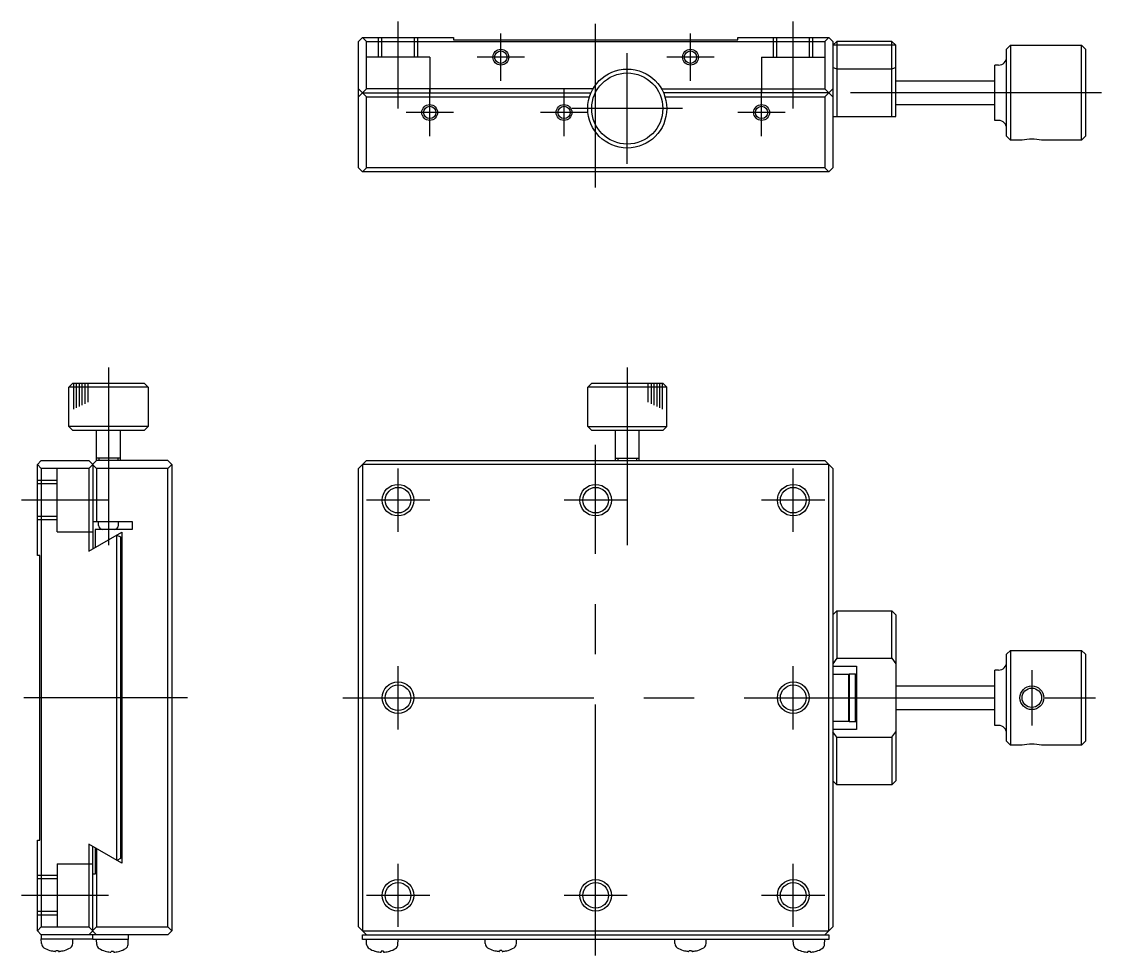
# Model space of a CAD drawing. Extents: x 1 to 279, y 0 to 189.
# Drawn here: x 2.4 to 139, y 71 to 189.1 of the extents above; entities that cross this region are included whole.
import ezdxf

# ---------------------------------------------------------------- set-up
doc = ezdxf.new("R2010")
doc.units = 0
doc.linetypes.add('CENTER', pattern=[50.8, 31.75, -6.35, 6.35, -6.35])
doc.linetypes.add('DASHED', pattern=[19.05, 12.7, -6.35])
doc.layers.get('0').update_dxf_attribs({"linetype": 'CONTINUOUS'})
doc.layers.add('CENTER', color=1, linetype='CENTER')

msp = doc.modelspace()

# ---------------------------------------------------------------- linework, layer by layer
at = {"color": 7, "linetype": 'CONTINUOUS'}
for p, q in [((45.02, 186.62), (45.52, 187.12)), ((45.02, 170.62), (45.02, 186.62)), ((45.52, 187.12), (57.02, 187.12)), ((46.02, 186.62), (45.52, 187.12)), ((46.02, 180.62), (46.02, 186.62)), ((46.02, 186.62), (104.02, 186.62)), ((57.02, 187.12), (57.02, 186.82)), ((57.02, 186.82), (93.02, 186.82)), ((93.02, 186.82), (93.02, 187.12)), ((93.02, 187.12), (104.52, 187.12)), ((104.02, 186.62), (104.52, 187.12)), ((104.02, 186.62), (104.02, 180.62)), ((104.52, 187.12), (105.02, 186.62)), ((105.02, 186.62), (105.02, 170.62)), ((105.52, 186.62), (105.02, 186.12)), ((113.02, 186.12), (105.02, 186.12)), ((112.52, 186.62), (105.52, 186.62)), ((105.52, 186.62), (105.52, 177.12)), ((113.02, 186.12), (112.52, 186.62)), ((112.52, 177.12), (112.52, 186.62)), ((113.02, 177.12), (113.02, 186.12)), ((127.02, 185.62), (127.52, 186.12)), ((127.52, 186.12), (136.52, 186.12)), ((127.52, 186.12), (127.52, 174.12)), ((136.52, 186.12), (137.02, 185.62)), ((136.52, 174.12), (136.52, 186.12)), ((127.02, 174.62), (127.02, 185.62)), ((137.02, 185.62), (137.02, 174.62)), ((105.52, 183.12), (105.02, 183.32)), ((112.52, 183.12), (105.52, 183.12)), ((113.02, 183.32), (112.52, 183.12)), ((125.52, 176.62), (125.52, 183.62)), ((126.02, 183.62), (125.52, 183.62)), ((46.02, 179.62), (45.02, 180.62)), ((45.02, 179.62), (46.02, 180.62)), ((74.69, 180.62), (46.02, 180.62)), ((83.35, 180.62), (104.02, 180.62)), ((104.02, 180.62), (105.02, 179.62)), ((105.02, 180.62), (104.02, 179.62)), ((113.02, 181.62), (125.52, 181.62)), ((45.52, 180.12), (74.44, 180.12)), ((46.02, 170.62), (46.02, 179.62)), ((46.02, 179.62), (74.25, 179.62)), ((104.52, 180.12), (83.6, 180.12)), ((83.79, 179.62), (104.02, 179.62)), ((104.02, 179.62), (104.02, 170.62)), ((113.02, 178.62), (125.52, 178.62)), ((105.02, 177.12), (113.02, 177.12)), ((126.02, 176.62), (125.52, 176.62)), ((127.52, 174.12), (127.02, 174.62)), ((128.99, 174.12), (127.52, 174.12)), ((136.52, 174.12), (131.45, 174.12)), ((137.02, 174.62), (136.52, 174.12)), ((45.52, 170.12), (45.02, 170.62)), ((45.52, 170.12), (46.02, 170.62)), ((104.52, 170.12), (45.52, 170.12)), ((104.02, 170.62), (46.02, 170.62)), ((104.02, 170.62), (104.52, 170.12)), ((105.02, 170.62), (104.52, 170.12)), ((8.37, 142.87), (8.87, 143.37)), ((8.37, 137.87), (8.37, 142.87)), ((18.37, 142.87), (8.37, 142.87)), ((8.87, 143.37), (17.87, 143.37)), ((17.87, 143.37), (18.37, 142.87)), ((18.37, 142.87), (18.37, 137.87)), ((74.52, 143.37), (74.02, 142.87)), ((84.02, 142.87), (74.02, 142.87)), ((74.02, 137.87), (74.02, 142.87)), ((74.52, 143.37), (83.52, 143.37)), ((83.52, 143.37), (84.02, 142.87)), ((84.02, 137.87), (84.02, 142.87)), ((8.87, 137.37), (8.37, 137.87)), ((18.37, 137.87), (8.37, 137.87)), ((17.87, 137.37), (8.87, 137.37)), ((11.87, 133.57), (11.87, 137.37)), ((14.87, 133.57), (14.87, 137.37)), ((18.37, 137.87), (17.87, 137.37)), ((74.02, 137.87), (84.02, 137.87)), ((74.52, 137.37), (74.02, 137.87)), ((83.52, 137.37), (74.52, 137.37)), ((77.52, 133.57), (77.52, 137.37)), ((80.52, 133.57), (80.52, 137.37)), ((83.52, 137.37), (84.02, 137.87)), ((4.37, 133.07), (4.87, 133.57)), ((4.37, 121.57), (4.37, 133.07)), ((4.87, 132.57), (4.37, 133.07)), ((4.87, 133.57), (10.87, 133.57)), ((10.87, 132.57), (4.87, 132.57)), ((4.87, 132.57), (4.87, 74.57)), ((11.87, 133.57), (10.87, 132.57)), ((10.87, 133.57), (11.87, 132.57)), ((10.87, 132.57), (10.87, 122.1)), ((11.37, 133.07), (11.37, 122.39)), ((14.87, 133.87), (11.87, 133.87)), ((20.87, 133.57), (11.87, 133.57)), ((20.87, 132.57), (11.87, 132.57)), ((11.87, 132.57), (11.87, 125.87)), ((20.87, 133.57), (21.37, 133.07)), ((20.87, 132.57), (21.37, 133.07)), ((20.87, 74.57), (20.87, 132.57)), ((21.37, 133.07), (21.37, 74.07)), ((45.02, 132.57), (46.02, 133.57)), ((45.02, 74.57), (45.02, 132.57)), ((45.52, 133.07), (45.52, 74.07)), ((104.52, 133.07), (45.52, 133.07)), ((46.02, 133.57), (104.02, 133.57)), ((77.52, 133.87), (80.52, 133.87)), ((104.02, 133.57), (105.02, 132.57)), ((104.52, 74.07), (104.52, 133.07)), ((105.02, 132.57), (105.02, 74.57)), ((11.37, 125.87), (16.37, 125.87)), ((12.12, 125.37), (12.12, 125.87)), ((14.62, 125.37), (14.62, 125.87)), ((16.37, 125.87), (16.37, 124.87)), ((10.87, 122.1), (15.07, 124.52)), ((16.37, 124.87), (11.67, 124.87)), ((11.67, 124.87), (11.67, 122.56)), ((15.07, 124.52), (15.07, 82.63)), ((14.37, 124.12), (14.37, 83.03)), ((14.44, 124.16), (14.87, 123.91)), ((14.87, 123.91), (14.87, 83.24)), ((4.67, 121.57), (4.37, 121.57)), ((4.67, 85.57), (4.67, 121.57)), ((105.02, 114.07), (105.52, 114.57)), ((105.52, 114.57), (112.52, 114.57)), ((105.52, 114.57), (105.52, 108.57)), ((112.52, 114.57), (113.02, 114.07)), ((112.52, 108.57), (112.52, 114.57)), ((113.02, 114.07), (113.02, 93.07)), ((127.02, 109.07), (127.52, 109.57)), ((127.52, 109.57), (136.52, 109.57)), ((127.52, 109.57), (127.52, 97.57)), ((136.52, 109.57), (137.02, 109.07)), ((136.52, 97.57), (136.52, 109.57)), ((105.52, 108.57), (105.02, 107.87)), ((105.52, 108.57), (112.52, 108.57)), ((112.52, 108.57), (113.02, 107.87)), ((127.02, 98.07), (127.02, 109.07)), ((137.02, 109.07), (137.02, 98.07)), ((105.02, 107.57), (108.02, 107.57)), ((108.02, 107.57), (108.02, 99.57)), ((125.52, 100.07), (125.52, 107.07)), ((126.02, 107.07), (125.52, 107.07)), ((105.02, 106.57), (107.02, 106.57)), ((107.02, 106.57), (107.02, 100.57)), ((107.12, 106.57), (107.02, 106.47)), ((107.92, 106.57), (107.12, 106.57)), ((107.12, 106.57), (107.12, 100.57)), ((107.92, 100.57), (107.92, 106.57)), ((107.92, 106.57), (108.02, 106.47)), ((113.02, 105.07), (125.52, 105.07)), ((113.02, 102.07), (125.52, 102.07)), ((107.02, 100.57), (105.02, 100.57)), ((107.02, 100.67), (107.12, 100.57)), ((107.12, 100.57), (107.92, 100.57)), ((107.92, 100.57), (108.02, 100.67)), ((126.02, 100.07), (125.52, 100.07)), ((108.02, 99.57), (105.02, 99.57)), ((105.52, 98.57), (105.02, 99.28)), ((105.52, 92.57), (105.52, 98.57)), ((105.52, 98.57), (112.52, 98.57)), ((112.52, 98.57), (113.02, 99.28)), ((112.52, 98.57), (112.52, 92.57)), ((127.52, 97.57), (127.02, 98.07)), ((128.99, 97.57), (127.52, 97.57)), ((136.52, 97.57), (131.45, 97.57)), ((137.02, 98.07), (136.52, 97.57)), ((105.52, 92.57), (105.02, 93.07)), ((113.02, 93.07), (112.52, 92.57)), ((112.52, 92.57), (105.52, 92.57)), ((4.37, 74.07), (4.37, 85.57)), ((4.37, 85.57), (4.67, 85.57)), ((15.07, 82.63), (10.87, 85.05)), ((10.87, 85.05), (10.87, 74.57)), ((11.37, 74.07), (11.37, 84.76)), ((11.67, 84.59), (11.67, 81.27)), ((11.87, 84.47), (11.87, 74.57)), ((14.87, 83.24), (14.44, 82.99)), ((11.67, 81.27), (11.37, 81.27)), ((4.87, 74.57), (4.37, 74.07)), ((4.87, 73.57), (4.37, 74.07)), ((4.87, 74.57), (10.87, 74.57)), ((10.87, 74.57), (11.87, 73.57)), ((10.87, 73.57), (11.87, 74.57)), ((11.87, 74.57), (20.87, 74.57)), ((20.87, 74.57), (21.37, 74.07)), ((21.37, 74.07), (20.87, 73.57)), ((46.02, 73.57), (45.02, 74.57)), ((45.52, 74.07), (104.52, 74.07)), ((105.02, 74.57), (104.02, 73.57)), ((20.87, 73.57), (4.87, 73.57)), ((4.87, 73.57), (4.87, 73.07)), ((4.87, 73.07), (11.37, 73.07)), ((4.89, 72.47), (4.87, 73.07)), ((8.85, 72.47), (8.87, 73.07)), ((11.37, 72.97), (11.37, 73.57)), ((15.87, 72.97), (11.37, 72.97)), ((11.89, 72.37), (11.87, 72.97)), ((15.85, 72.37), (15.87, 72.97)), ((15.87, 73.57), (15.87, 72.97)), ((45.52, 72.97), (45.52, 73.57)), ((45.52, 73.57), (104.52, 73.57)), ((104.52, 72.97), (45.52, 72.97)), ((46.04, 72.37), (46.02, 72.97)), ((50, 72.37), (50.02, 72.97)), ((61.04, 72.47), (61.03, 72.97)), ((65, 72.47), (65.02, 72.97)), ((85.04, 72.47), (85.03, 72.97)), ((89, 72.47), (89.02, 72.97)), ((100.04, 72.37), (100.02, 72.97)), ((104, 72.37), (104.02, 72.97)), ((104.52, 73.57), (104.52, 72.97)), ((5.95, 71.61), (5.96, 71.61)), ((6.74, 71.61), (6.71, 71.49)), ((6.74, 71.61), (7.01, 71.61)), ((7.01, 71.61), (7.04, 71.49)), ((7.79, 71.61), (7.79, 71.61)), ((12.95, 71.51), (12.96, 71.51)), ((13.74, 71.51), (13.71, 71.39)), ((13.74, 71.51), (14.01, 71.51)), ((14.01, 71.51), (14.04, 71.39)), ((14.79, 71.51), (14.79, 71.51)), ((47.11, 71.51), (47.1, 71.51)), ((47.88, 71.51), (47.86, 71.39)), ((48.16, 71.51), (47.88, 71.51)), ((48.16, 71.51), (48.18, 71.39)), ((48.94, 71.51), (48.94, 71.51)), ((62.11, 71.61), (62.1, 71.61)), ((62.88, 71.61), (62.86, 71.49)), ((63.16, 71.61), (62.88, 71.61)), ((63.16, 71.61), (63.18, 71.49)), ((63.94, 71.61), (63.94, 71.61)), ((86.1, 71.61), (86.11, 71.61)), ((86.88, 71.61), (86.86, 71.49)), ((86.88, 71.61), (87.16, 71.61)), ((87.16, 71.61), (87.18, 71.49)), ((87.94, 71.61), (87.94, 71.61)), ((101.1, 71.51), (101.11, 71.51)), ((101.88, 71.51), (101.86, 71.39)), ((101.88, 71.51), (102.16, 71.51)), ((102.16, 71.51), (102.18, 71.39)), ((102.94, 71.51), (102.94, 71.51))]:
    msp.add_line(p, q, dxfattribs=at)
at = {"color": 3, "linetype": 'DASHED'}
for p, q in [((47.52, 184.62), (47.52, 187.12)), ((47.96, 184.62), (47.96, 187.12)), ((52.09, 184.62), (52.09, 187.12)), ((52.52, 184.62), (52.52, 187.12)), ((97.52, 184.62), (97.52, 187.12)), ((97.96, 184.62), (97.96, 187.12)), ((102.09, 184.62), (102.09, 187.12)), ((102.52, 184.62), (102.52, 187.12)), ((54.02, 184.62), (46.02, 184.62)), ((54.02, 184.62), (54.02, 180.12)), ((96.02, 184.62), (96.02, 180.12)), ((96.02, 184.62), (104.02, 184.62)), ((6.87, 124.57), (6.87, 132.57)), ((6.87, 131.07), (4.37, 131.07)), ((6.87, 130.64), (4.37, 130.64)), ((6.87, 126.51), (4.37, 126.51)), ((6.87, 126.07), (4.37, 126.07)), ((6.87, 124.57), (11.37, 124.57)), ((6.87, 82.57), (6.87, 74.57)), ((6.87, 82.57), (11.37, 82.57)), ((6.87, 81.07), (4.37, 81.07)), ((6.87, 80.64), (4.37, 80.64)), ((6.87, 76.51), (4.37, 76.51)), ((6.87, 76.07), (4.37, 76.07))]:
    msp.add_line(p, q, dxfattribs=at)
at = {"color": 3, "linetype": 'CONTINUOUS'}
for p, q in [((8.95, 143.37), (8.95, 140.08)), ((9.28, 143.37), (9.28, 140.25)), ((9.64, 143.37), (9.64, 140.42)), ((10, 143.37), (10, 140.59)), ((10.36, 143.37), (10.36, 140.77)), ((10.76, 143.37), (10.76, 140.96)), ((81.64, 143.37), (81.64, 140.96)), ((82.04, 143.37), (82.04, 140.77)), ((82.4, 143.37), (82.4, 140.59)), ((82.76, 143.37), (82.76, 140.42)), ((83.11, 143.37), (83.11, 140.25)), ((83.45, 143.37), (83.45, 140.08)), ((12.17, 133.57), (12.17, 133.87)), ((14.57, 133.87), (14.57, 133.57)), ((77.82, 133.87), (77.82, 133.57)), ((80.22, 133.57), (80.22, 133.87))]:
    msp.add_line(p, q, dxfattribs=at)
for centre, radius in [((63.02, 184.62), 1), ((87.02, 184.62), 1), ((54.02, 177.62), 1), ((71.02, 177.62), 1), ((96.02, 177.62), 1), ((50.02, 128.57), 2), ((75.02, 128.57), 2), ((100.02, 128.57), 2), ((50.02, 103.57), 2), ((100.02, 103.57), 2), ((130.22, 103.57), 1.5), ((50.02, 78.57), 2), ((75.02, 78.57), 2), ((100.02, 78.57), 2)]:
    msp.add_circle(centre, radius, dxfattribs=at)
at = {"color": 7, "linetype": 'CONTINUOUS'}
for centre, radius in [((63.02, 184.62), 0.783), ((87.02, 184.62), 0.783), ((79.02, 178.12), 5), ((79.02, 178.12), 4.5), ((54.02, 177.62), 0.783), ((71.02, 177.62), 0.783), ((96.02, 177.62), 0.783), ((50.02, 128.57), 1.62), ((75.02, 128.57), 1.62), ((100.02, 128.57), 1.62), ((50.02, 103.57), 1.62), ((100.02, 103.57), 1.62), ((130.22, 103.57), 1.23), ((50.02, 78.57), 1.62), ((75.02, 78.57), 1.62), ((100.02, 78.57), 1.62)]:
    msp.add_circle(centre, radius, dxfattribs=at)
for centre, radius, start, end in [((126.02, 184.62), 1, 270, 0), ((126.02, 175.62), 1, 0, 90), ((130.22, 168.24), 6, 78.1754, 101.8246), ((12.62, 125.37), 0.5, 180, 270), ((14.12, 125.37), 0.5, 270, 0), ((126.02, 108.07), 1, 270, 0), ((126.02, 99.07), 1, 0, 90), ((130.22, 91.7), 6, 78.1754, 101.8246), ((5.53, 72.49), 0.64, 182, 238.4554), ((8.21, 72.49), 0.64, 301.5446, 358), ((61.68, 72.49), 0.64, 182, 238.4554), ((64.36, 72.49), 0.64, 301.5446, 358), ((85.68, 72.49), 0.64, 182, 238.4554), ((88.36, 72.49), 0.64, 301.5446, 358), ((6.87, 74.67), 3.2, 238.4554, 252.9888), ((5.95, 71.67), 0.06, 252.9888, 270), ((6.87, 74.68), 3.2, 253.4437, 264.8964), ((6.71, 72.89), 1.4, 264.8971, 265.8922), ((6.7, 72.78), 1.3, 265.8913, 266.4252), ((6.69, 72.62), 1.13, 266.4226, 267.0183), ((6.69, 72.53), 1.05, 267.0243, 267.3359), ((6.68, 72.42), 0.934, 267.654, 267.9838), ((6.68, 72.48), 0.997, 267.3356, 267.6543), ((6.68, 72.27), 0.78, 268.3284, 268.6954), ((6.68, 72.35), 0.861, 267.9834, 268.3289), ((6.67, 72.09), 0.599, 269.0896, 269.5232), ((6.67, 72.18), 0.691, 268.6948, 269.0904), ((6.67, 71.94), 0.455, 270.0059, 270.5267), ((6.67, 72), 0.509, 269.5228, 270.0056), ((6.68, 71.78), 0.289, 271.7225, 272.4375), ((6.67, 71.83), 0.345, 271.0928, 271.7242), ((6.67, 71.89), 0.401, 270.5256, 271.0941), ((6.68, 71.63), 0.14, 274.2318, 275.4225), ((6.68, 71.67), 0.185, 273.2583, 274.2371), ((6.68, 71.72), 0.235, 272.435, 273.2618), ((6.7, 71.52), 0.0345, 281.0271, 284.0095), ((6.69, 71.54), 0.0515, 278.7421, 281.0469), ((6.69, 71.56), 0.0731, 276.9078, 278.7542), ((6.69, 71.59), 0.101, 275.4143, 276.9095), ((6.71, 71.49), 0.00148, 316.6629, 340.3331), ((6.71, 71.49), 0.00311, 302.2657, 316.6773), ((6.71, 71.5), 0.00652, 293.5956, 302.4483), ((6.7, 71.5), 0.0125, 287.9483, 293.7218), ((6.7, 71.51), 0.0216, 283.9752, 288.0108), ((7.06, 71.56), 0.0743, 261.4055, 263.24), ((7.05, 71.54), 0.0521, 259.1077, 261.4128), ((7.05, 71.52), 0.0349, 256.1416, 259.1248), ((7.05, 71.51), 0.0218, 252.1299, 256.1742), ((7.04, 71.5), 0.0126, 246.4091, 252.1865), ((7.04, 71.5), 0.00663, 237.6798, 246.4977), ((7.04, 71.49), 0.00314, 223.3693, 237.8303), ((7.04, 71.49), 0.00149, 199.6183, 223.4183), ((7.07, 71.68), 0.189, 265.8009, 266.7588), ((7.06, 71.63), 0.145, 264.6528, 265.8056), ((7.06, 71.59), 0.106, 263.2298, 264.66), ((7.07, 71.83), 0.341, 268.2807, 268.9149), ((7.07, 71.77), 0.288, 267.57, 268.2824), ((7.07, 71.72), 0.237, 266.7556, 267.5723), ((7.07, 72.01), 0.528, 270.0176, 270.4894), ((7.07, 71.93), 0.444, 269.4886, 270.0177), ((7.07, 71.88), 0.392, 268.9136, 269.4887), ((7.07, 72.19), 0.702, 270.9147, 271.3079), ((7.07, 72.1), 0.616, 270.4884, 270.9154), ((7.07, 72.35), 0.859, 271.6747, 272.0234), ((7.07, 72.27), 0.784, 271.3074, 271.6751), ((7.06, 72.49), 1, 272.3615, 273.0061), ((7.07, 72.41), 0.924, 272.0231, 272.3581), ((7.05, 72.64), 1.15, 273.01, 273.5933), ((7.04, 72.8), 1.31, 273.5906, 274.1156), ((7.04, 72.88), 1.4, 274.1134, 274.6103), ((7.04, 72.87), 1.38, 274.6081, 275.1031), ((6.88, 74.68), 3.2, 275.1036, 286.5563), ((7.79, 71.67), 0.06, 270, 287.0112), ((6.87, 74.67), 3.2, 287.0112, 301.5446), ((12.53, 72.39), 0.64, 182, 238.4554), ((13.87, 74.57), 3.2, 238.4554, 252.9888), ((12.95, 71.57), 0.06, 252.9888, 270), ((13.87, 74.58), 3.2, 253.4437, 264.8964), ((13.71, 72.79), 1.4, 264.8971, 265.8922), ((13.7, 72.68), 1.3, 265.8913, 266.4252), ((13.69, 72.52), 1.13, 266.4226, 267.0183), ((13.69, 72.43), 1.05, 267.0243, 267.3359), ((13.68, 72.32), 0.934, 267.654, 267.9838), ((13.68, 72.38), 0.997, 267.3356, 267.6543), ((13.68, 72.17), 0.78, 268.3284, 268.6954), ((13.68, 72.25), 0.861, 267.9834, 268.3289), ((13.67, 71.99), 0.599, 269.0896, 269.5232), ((13.67, 72.08), 0.691, 268.6948, 269.0904), ((13.67, 71.84), 0.455, 270.0059, 270.5267), ((13.67, 71.9), 0.509, 269.5228, 270.0056), ((13.68, 71.68), 0.289, 271.7225, 272.4375), ((13.67, 71.73), 0.345, 271.0928, 271.7242), ((13.67, 71.79), 0.401, 270.5256, 271.0941), ((13.68, 71.53), 0.14, 274.2318, 275.4225), ((13.68, 71.57), 0.185, 273.2583, 274.2371), ((13.68, 71.62), 0.235, 272.435, 273.2618), ((13.7, 71.42), 0.0345, 281.0271, 284.0095), ((13.69, 71.44), 0.0515, 278.7421, 281.0469), ((13.69, 71.46), 0.0731, 276.9078, 278.7542), ((13.69, 71.49), 0.101, 275.4143, 276.9095), ((13.71, 71.39), 0.00148, 316.6629, 340.3331), ((13.71, 71.39), 0.00311, 302.2657, 316.6773), ((13.71, 71.4), 0.00652, 293.5956, 302.4483), ((13.7, 71.4), 0.0125, 287.9483, 293.7218), ((13.7, 71.41), 0.0216, 283.9752, 288.0108), ((14.06, 71.46), 0.0743, 261.4055, 263.24), ((14.05, 71.44), 0.0521, 259.1077, 261.4128), ((14.05, 71.42), 0.0349, 256.1416, 259.1248), ((14.05, 71.41), 0.0218, 252.1299, 256.1742), ((14.04, 71.4), 0.0126, 246.4091, 252.1865), ((14.04, 71.4), 0.00663, 237.6798, 246.4977), ((14.04, 71.39), 0.00314, 223.3693, 237.8303), ((14.04, 71.39), 0.00149, 199.6183, 223.4183), ((14.07, 71.58), 0.189, 265.8009, 266.7588), ((14.06, 71.53), 0.145, 264.6528, 265.8056), ((14.06, 71.49), 0.106, 263.2298, 264.66), ((14.07, 71.73), 0.341, 268.2807, 268.9149), ((14.07, 71.67), 0.288, 267.57, 268.2824), ((14.07, 71.62), 0.237, 266.7556, 267.5723), ((14.07, 71.91), 0.528, 270.0176, 270.4894), ((14.07, 71.83), 0.444, 269.4886, 270.0177), ((14.07, 71.78), 0.392, 268.9136, 269.4887), ((14.07, 72.09), 0.702, 270.9147, 271.3079), ((14.07, 72), 0.616, 270.4884, 270.9154), ((14.07, 72.25), 0.859, 271.6747, 272.0234), ((14.07, 72.17), 0.784, 271.3074, 271.6751), ((14.06, 72.39), 1, 272.3615, 273.0061), ((14.07, 72.31), 0.924, 272.0231, 272.3581), ((14.05, 72.54), 1.15, 273.01, 273.5933), ((14.04, 72.7), 1.31, 273.5906, 274.1156), ((14.04, 72.78), 1.4, 274.1134, 274.6103), ((14.04, 72.77), 1.38, 274.6081, 275.1031), ((13.88, 74.58), 3.2, 275.1036, 286.5563), ((14.79, 71.57), 0.06, 270, 287.0112), ((13.87, 74.57), 3.2, 287.0112, 301.5446), ((15.21, 72.39), 0.64, 301.5446, 358), ((46.68, 72.39), 0.64, 182, 238.4554), ((48.02, 74.57), 3.2, 238.4554, 252.9888), ((47.1, 71.57), 0.06, 252.9888, 270), ((48.02, 74.58), 3.2, 253.4437, 264.8964), ((47.86, 72.77), 1.38, 264.8969, 265.3919), ((47.86, 72.78), 1.4, 265.3897, 265.8866), ((47.85, 72.7), 1.31, 265.8844, 266.4094), ((47.84, 72.54), 1.15, 266.4067, 266.99), ((47.83, 72.39), 1, 266.9939, 267.6385), ((47.83, 72.31), 0.924, 267.6419, 267.9769), ((47.83, 72.25), 0.859, 267.9766, 268.3253), ((47.83, 72.17), 0.784, 268.3249, 268.6926), ((47.82, 72.09), 0.702, 268.6921, 269.0853), ((47.82, 72), 0.616, 269.0846, 269.5116), ((47.82, 71.91), 0.528, 269.5106, 269.9824), ((47.82, 71.83), 0.444, 269.9823, 270.5114), ((47.82, 71.78), 0.392, 270.5113, 271.0864), ((47.82, 71.73), 0.341, 271.0851, 271.7193), ((47.82, 71.67), 0.288, 271.7176, 272.43), ((47.83, 71.62), 0.237, 272.4277, 273.2444), ((47.83, 71.58), 0.189, 273.2412, 274.1991), ((47.83, 71.53), 0.145, 274.1944, 275.3472), ((47.84, 71.49), 0.106, 275.34, 276.7702), ((47.84, 71.46), 0.0743, 276.76, 278.5945), ((47.84, 71.44), 0.0521, 278.5872, 280.8923), ((47.85, 71.42), 0.0349, 280.8752, 283.8584), ((47.85, 71.41), 0.0218, 283.8258, 287.8701), ((47.85, 71.4), 0.0126, 287.8135, 293.5909), ((47.86, 71.4), 0.00663, 293.5023, 302.3202), ((47.86, 71.39), 0.00314, 302.1697, 316.6307), ((47.86, 71.39), 0.00149, 316.5817, 340.3817), ((48.19, 71.39), 0.00148, 199.6669, 223.3371), ((48.19, 71.39), 0.00311, 223.3227, 237.7343), ((48.19, 71.4), 0.00652, 237.5517, 246.4044), ((48.19, 71.4), 0.0125, 246.2782, 252.0517), ((48.19, 71.41), 0.0216, 251.9892, 256.0248), ((48.2, 71.42), 0.0345, 255.9905, 258.9729), ((48.2, 71.44), 0.0515, 258.9531, 261.2579), ((48.2, 71.46), 0.0731, 261.2458, 263.0922), ((48.21, 71.49), 0.101, 263.0905, 264.5857), ((48.21, 71.53), 0.14, 264.5775, 265.7682), ((48.21, 71.57), 0.185, 265.7629, 266.7417), ((48.22, 71.62), 0.235, 266.7382, 267.565), ((48.22, 71.68), 0.289, 267.5625, 268.2775), ((48.22, 71.73), 0.345, 268.2758, 268.9072), ((48.22, 71.79), 0.401, 268.9059, 269.4744), ((48.22, 71.84), 0.455, 269.4733, 269.9941), ((48.22, 71.9), 0.509, 269.9944, 270.4772), ((48.22, 71.99), 0.599, 270.4768, 270.9104), ((48.22, 72.08), 0.691, 270.9096, 271.3052), ((48.22, 72.17), 0.78, 271.3046, 271.6716), ((48.22, 72.25), 0.861, 271.6711, 272.0166), ((48.21, 72.32), 0.934, 272.0162, 272.346), ((48.21, 72.38), 0.997, 272.3457, 272.6644), ((48.21, 72.43), 1.05, 272.6641, 272.9757), ((48.2, 72.52), 1.13, 272.9817, 273.5774), ((48.19, 72.68), 1.3, 273.5748, 274.1087), ((48.19, 72.79), 1.4, 274.1078, 275.1029), ((48.03, 74.58), 3.2, 275.1036, 286.5563), ((48.94, 71.57), 0.06, 270, 287.0112), ((48.02, 74.57), 3.2, 287.0112, 301.5446), ((49.36, 72.39), 0.64, 301.5446, 358), ((63.02, 74.67), 3.2, 238.4554, 252.9888), ((62.1, 71.67), 0.06, 252.9888, 270), ((63.02, 74.68), 3.2, 253.4437, 264.8964), ((62.86, 72.87), 1.38, 264.8969, 265.3919), ((62.86, 72.88), 1.4, 265.3897, 265.8866), ((62.85, 72.8), 1.31, 265.8844, 266.4094), ((62.84, 72.64), 1.15, 266.4067, 266.99), ((62.83, 72.49), 1, 266.9939, 267.6385), ((62.83, 72.41), 0.924, 267.6419, 267.9769), ((62.83, 72.35), 0.859, 267.9766, 268.3253), ((62.83, 72.27), 0.784, 268.3249, 268.6926), ((62.82, 72.19), 0.702, 268.6921, 269.0853), ((62.82, 72.1), 0.616, 269.0846, 269.5116), ((62.82, 72.01), 0.528, 269.5106, 269.9824), ((62.82, 71.93), 0.444, 269.9823, 270.5114), ((62.82, 71.88), 0.392, 270.5113, 271.0864), ((62.82, 71.83), 0.341, 271.0851, 271.7193), ((62.82, 71.77), 0.288, 271.7176, 272.43), ((62.83, 71.72), 0.237, 272.4277, 273.2444), ((62.83, 71.68), 0.189, 273.2412, 274.1991), ((62.83, 71.63), 0.145, 274.1944, 275.3472), ((62.84, 71.59), 0.106, 275.34, 276.7702), ((62.84, 71.56), 0.0743, 276.76, 278.5945), ((62.84, 71.54), 0.0521, 278.5872, 280.8923), ((62.85, 71.52), 0.0349, 280.8752, 283.8584), ((62.85, 71.51), 0.0218, 283.8258, 287.8701), ((62.85, 71.5), 0.0126, 287.8135, 293.5909), ((62.86, 71.5), 0.00663, 293.5023, 302.3202), ((62.86, 71.49), 0.00314, 302.1697, 316.6307), ((62.86, 71.49), 0.00149, 316.5817, 340.3817), ((63.19, 71.49), 0.00148, 199.6669, 223.3371), ((63.19, 71.49), 0.00311, 223.3227, 237.7343), ((63.19, 71.5), 0.00652, 237.5517, 246.4044), ((63.19, 71.5), 0.0125, 246.2782, 252.0517), ((63.19, 71.51), 0.0216, 251.9892, 256.0248), ((63.2, 71.52), 0.0345, 255.9905, 258.9729), ((63.2, 71.54), 0.0515, 258.9531, 261.2579), ((63.2, 71.56), 0.0731, 261.2458, 263.0922), ((63.21, 71.59), 0.101, 263.0905, 264.5857), ((63.21, 71.63), 0.14, 264.5775, 265.7682), ((63.21, 71.67), 0.185, 265.7629, 266.7417), ((63.22, 71.72), 0.235, 266.7382, 267.565), ((63.22, 71.78), 0.289, 267.5625, 268.2775), ((63.22, 71.83), 0.345, 268.2758, 268.9072), ((63.22, 71.89), 0.401, 268.9059, 269.4744), ((63.22, 71.94), 0.455, 269.4733, 269.9941), ((63.22, 72), 0.509, 269.9944, 270.4772), ((63.22, 72.09), 0.599, 270.4768, 270.9104), ((63.22, 72.18), 0.691, 270.9096, 271.3052), ((63.22, 72.27), 0.78, 271.3046, 271.6716), ((63.22, 72.35), 0.861, 271.6711, 272.0166), ((63.21, 72.42), 0.934, 272.0162, 272.346), ((63.21, 72.48), 0.997, 272.3457, 272.6644), ((63.21, 72.53), 1.05, 272.6641, 272.9757), ((63.2, 72.62), 1.13, 272.9817, 273.5774), ((63.19, 72.78), 1.3, 273.5748, 274.1087), ((63.19, 72.89), 1.4, 274.1078, 275.1029), ((63.03, 74.68), 3.2, 275.1036, 286.5563), ((63.94, 71.67), 0.06, 270, 287.0112), ((63.02, 74.67), 3.2, 287.0112, 301.5446), ((87.02, 74.67), 3.2, 238.4554, 252.9888), ((86.1, 71.67), 0.06, 252.9888, 270), ((87.02, 74.68), 3.2, 253.4437, 264.8964), ((86.86, 72.89), 1.4, 264.8971, 265.8922), ((86.85, 72.78), 1.3, 265.8913, 266.4252), ((86.84, 72.62), 1.13, 266.4226, 267.0183), ((86.84, 72.53), 1.05, 267.0243, 267.3359), ((86.83, 72.42), 0.934, 267.654, 267.9838), ((86.83, 72.48), 0.997, 267.3356, 267.6543), ((86.83, 72.27), 0.78, 268.3284, 268.6954), ((86.83, 72.35), 0.861, 267.9834, 268.3289), ((86.82, 72.09), 0.599, 269.0896, 269.5232), ((86.82, 72.18), 0.691, 268.6948, 269.0904), ((86.82, 71.94), 0.455, 270.0059, 270.5267), ((86.82, 72), 0.509, 269.5228, 270.0056), ((86.82, 71.78), 0.289, 271.7225, 272.4375), ((86.82, 71.83), 0.345, 271.0928, 271.7242), ((86.82, 71.89), 0.401, 270.5256, 271.0941), ((86.83, 71.63), 0.14, 274.2318, 275.4225), ((86.83, 71.67), 0.185, 273.2583, 274.2371), ((86.83, 71.72), 0.235, 272.435, 273.2618), ((86.85, 71.52), 0.0345, 281.0271, 284.0095), ((86.84, 71.54), 0.0515, 278.7421, 281.0469), ((86.84, 71.56), 0.0731, 276.9078, 278.7542), ((86.84, 71.59), 0.101, 275.4143, 276.9095), ((86.86, 71.49), 0.00148, 316.6629, 340.3331), ((86.86, 71.49), 0.00311, 302.2657, 316.6773), ((86.86, 71.5), 0.00652, 293.5956, 302.4483), ((86.85, 71.5), 0.0125, 287.9483, 293.7218), ((86.85, 71.51), 0.0216, 283.9752, 288.0108), ((87.19, 71.49), 0.00149, 199.6183, 223.4183), ((87.2, 71.56), 0.0743, 261.4055, 263.24), ((87.2, 71.54), 0.0521, 259.1077, 261.4128), ((87.2, 71.52), 0.0349, 256.1416, 259.1248), ((87.19, 71.51), 0.0218, 252.1299, 256.1742), ((87.19, 71.5), 0.0126, 246.4091, 252.1865), ((87.19, 71.5), 0.00663, 237.6798, 246.4977), ((87.19, 71.49), 0.00314, 223.3693, 237.8303), ((87.22, 71.72), 0.237, 266.7556, 267.5723), ((87.21, 71.68), 0.189, 265.8009, 266.7588), ((87.21, 71.63), 0.145, 264.6528, 265.8056), ((87.21, 71.59), 0.106, 263.2298, 264.66), ((87.22, 71.88), 0.392, 268.9136, 269.4887), ((87.22, 71.83), 0.341, 268.2807, 268.9149), ((87.22, 71.77), 0.288, 267.57, 268.2824), ((87.22, 72.01), 0.528, 270.0176, 270.4894), ((87.22, 71.93), 0.444, 269.4886, 270.0177), ((87.22, 72.19), 0.702, 270.9147, 271.3079), ((87.22, 72.1), 0.616, 270.4884, 270.9154), ((87.22, 72.35), 0.859, 271.6747, 272.0234), ((87.22, 72.27), 0.784, 271.3074, 271.6751), ((87.21, 72.49), 1, 272.3615, 273.0061), ((87.21, 72.41), 0.924, 272.0231, 272.3581), ((87.2, 72.64), 1.15, 273.01, 273.5933), ((87.19, 72.8), 1.31, 273.5906, 274.1156), ((87.19, 72.88), 1.4, 274.1134, 274.6103), ((87.19, 72.87), 1.38, 274.6081, 275.1031), ((87.03, 74.68), 3.2, 275.1036, 286.5563), ((87.94, 71.67), 0.06, 270, 287.0112), ((87.02, 74.67), 3.2, 287.0112, 301.5446), ((100.68, 72.39), 0.64, 182, 238.4554), ((102.02, 74.57), 3.2, 238.4554, 252.9888), ((101.1, 71.57), 0.06, 252.9888, 270), ((102.02, 74.58), 3.2, 253.4437, 264.8964), ((101.86, 72.79), 1.4, 264.8971, 265.8922), ((101.85, 72.68), 1.3, 265.8913, 266.4252), ((101.84, 72.52), 1.13, 266.4226, 267.0183), ((101.84, 72.43), 1.05, 267.0243, 267.3359), ((101.83, 72.32), 0.934, 267.654, 267.9838), ((101.83, 72.38), 0.997, 267.3356, 267.6543), ((101.83, 72.17), 0.78, 268.3284, 268.6954), ((101.83, 72.25), 0.861, 267.9834, 268.3289), ((101.82, 71.99), 0.599, 269.0896, 269.5232), ((101.82, 72.08), 0.691, 268.6948, 269.0904), ((101.82, 71.84), 0.455, 270.0059, 270.5267), ((101.82, 71.9), 0.509, 269.5228, 270.0056), ((101.82, 71.68), 0.289, 271.7225, 272.4375), ((101.82, 71.73), 0.345, 271.0928, 271.7242), ((101.82, 71.79), 0.401, 270.5256, 271.0941), ((101.83, 71.53), 0.14, 274.2318, 275.4225), ((101.83, 71.57), 0.185, 273.2583, 274.2371), ((101.83, 71.62), 0.235, 272.435, 273.2618), ((101.85, 71.42), 0.0345, 281.0271, 284.0095), ((101.84, 71.44), 0.0515, 278.7421, 281.0469), ((101.84, 71.46), 0.0731, 276.9078, 278.7542), ((101.84, 71.49), 0.101, 275.4143, 276.9095), ((101.86, 71.39), 0.00148, 316.6629, 340.3331), ((101.86, 71.39), 0.00311, 302.2657, 316.6773), ((101.86, 71.4), 0.00652, 293.5956, 302.4483), ((101.85, 71.4), 0.0125, 287.9483, 293.7218), ((101.85, 71.41), 0.0216, 283.9752, 288.0108), ((102.19, 71.39), 0.00149, 199.6183, 223.4183), ((102.2, 71.46), 0.0743, 261.4055, 263.24), ((102.2, 71.44), 0.0521, 259.1077, 261.4128), ((102.2, 71.42), 0.0349, 256.1416, 259.1248), ((102.19, 71.41), 0.0218, 252.1299, 256.1742), ((102.19, 71.4), 0.0126, 246.4091, 252.1865), ((102.19, 71.4), 0.00663, 237.6798, 246.4977), ((102.19, 71.39), 0.00314, 223.3693, 237.8303), ((102.22, 71.62), 0.237, 266.7556, 267.5723), ((102.21, 71.58), 0.189, 265.8009, 266.7588), ((102.21, 71.53), 0.145, 264.6528, 265.8056), ((102.21, 71.49), 0.106, 263.2298, 264.66), ((102.22, 71.78), 0.392, 268.9136, 269.4887), ((102.22, 71.73), 0.341, 268.2807, 268.9149), ((102.22, 71.67), 0.288, 267.57, 268.2824), ((102.22, 71.91), 0.528, 270.0176, 270.4894), ((102.22, 71.83), 0.444, 269.4886, 270.0177), ((102.22, 72.09), 0.702, 270.9147, 271.3079), ((102.22, 72), 0.616, 270.4884, 270.9154), ((102.22, 72.25), 0.859, 271.6747, 272.0234), ((102.22, 72.17), 0.784, 271.3074, 271.6751), ((102.21, 72.39), 1, 272.3615, 273.0061), ((102.21, 72.31), 0.924, 272.0231, 272.3581), ((102.2, 72.54), 1.15, 273.01, 273.5933), ((102.19, 72.7), 1.31, 273.5906, 274.1156), ((102.19, 72.78), 1.4, 274.1134, 274.6103), ((102.19, 72.77), 1.38, 274.6081, 275.1031), ((102.03, 74.58), 3.2, 275.1036, 286.5563), ((102.94, 71.57), 0.06, 270, 287.0112), ((102.02, 74.57), 3.2, 287.0112, 301.5446), ((103.36, 72.39), 0.64, 301.5446, 358)]:
    msp.add_arc(centre, radius, start, end, dxfattribs=at)
at = {"layer": 'CENTER', "color": 1, "linetype": 'CENTER'}
for p, q in [((50.02, 178.12), (50.02, 189.12)), ((75.02, 168.12), (75.02, 188.82)), ((100.02, 178.12), (100.02, 189.12)), ((63.02, 181.62), (63.02, 187.62)), ((87.02, 181.62), (87.02, 187.62)), ((66.02, 184.62), (60.02, 184.62)), ((79.02, 171.12), (79.02, 185.12)), ((90.02, 184.62), (84.02, 184.62)), ((54.02, 174.62), (54.02, 180.62)), ((71.02, 174.62), (71.02, 180.62)), ((96.02, 174.62), (96.02, 180.62)), ((139.02, 180.12), (103.02, 180.12)), ((86.02, 178.12), (72.02, 178.12)), ((57.02, 177.62), (51.02, 177.62)), ((74.02, 177.62), (68.02, 177.62)), ((99.02, 177.62), (93.02, 177.62)), ((13.37, 145.37), (13.37, 122.87)), ((79.02, 145.37), (79.02, 122.87)), ((75.02, 70.97), (75.02, 135.57)), ((50.02, 124.57), (50.02, 132.57)), ((100.02, 124.57), (100.02, 132.57)), ((13.37, 128.57), (2.37, 128.57)), ((54.02, 128.57), (46.02, 128.57)), ((79.02, 128.57), (71.02, 128.57)), ((104.02, 128.57), (96.02, 128.57)), ((50.02, 99.57), (50.02, 107.57)), ((100.02, 99.57), (100.02, 107.57)), ((130.22, 107.07), (130.22, 100.07)), ((23.37, 103.57), (2.67, 103.57)), ((43.02, 103.57), (139.02, 103.57)), ((50.02, 74.57), (50.02, 82.57)), ((100.02, 74.57), (100.02, 82.57)), ((13.37, 78.57), (2.37, 78.57)), ((54.02, 78.57), (46.02, 78.57)), ((79.02, 78.57), (71.02, 78.57)), ((104.02, 78.57), (96.02, 78.57))]:
    msp.add_line(p, q, dxfattribs=at)

doc.saveas('drawing.dxf')
